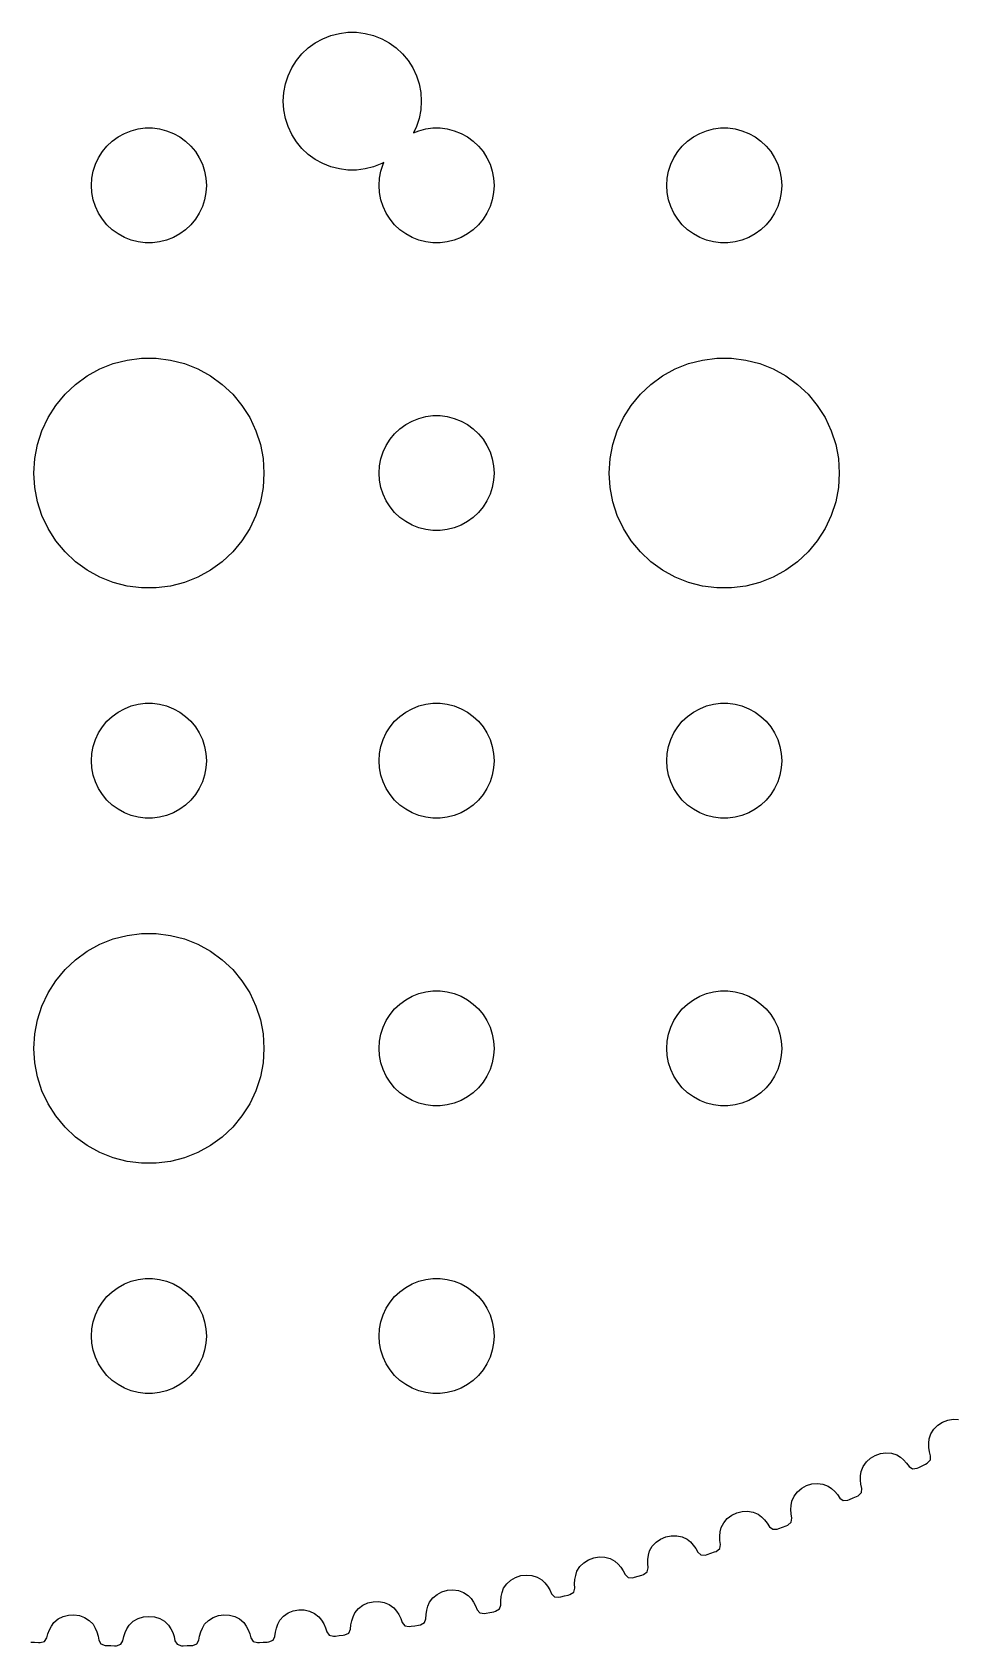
# Model space of a CAD drawing. Header units: metres. Extents: x -47 to 47, y 63 to 266.
# Drawn here: x -3.04 to 20.98, y 174.43 to 216.49 of the extents above; entities that cross this region are included whole.
import ezdxf

# ---------------------------------------------------------------- set-up
doc = ezdxf.new("R2010")
doc.units = ezdxf.units.M

msp = doc.modelspace()

# ---------------------------------------------------------------- linework, layer by layer
for p, q in [((4.3385, 216.217), (4.53659, 216.326)), ((4.53659, 216.326), (4.74677, 216.409)), ((4.74677, 216.409), (4.96571, 216.465)), ((4.96571, 216.465), (5.18997, 216.493)), ((5.18997, 216.493), (5.41602, 216.493)), ((5.41602, 216.493), (5.64027, 216.465)), ((5.64027, 216.465), (5.85922, 216.409)), ((5.85922, 216.409), (6.0694, 216.326)), ((6.0694, 216.326), (6.26749, 216.217)), ((3.84676, 215.755), (3.99084, 215.929)), ((3.99084, 215.929), (4.15562, 216.084)), ((4.15562, 216.084), (4.3385, 216.217)), ((6.26749, 216.217), (6.45035, 216.084)), ((6.45035, 216.084), (6.61514, 215.929)), ((6.61514, 215.929), (6.75922, 215.755)), ((3.62939, 215.36), (3.72565, 215.564)), ((3.72565, 215.564), (3.84676, 215.755)), ((6.75922, 215.755), (6.88034, 215.564)), ((6.88034, 215.564), (6.97659, 215.36)), ((3.51718, 214.923), (3.55954, 215.145)), ((3.55954, 215.145), (3.62939, 215.36)), ((6.97659, 215.36), (7.04645, 215.145)), ((7.04645, 215.145), (7.08879, 214.923)), ((3.50299, 214.697), (3.51718, 214.923)), ((3.51718, 214.471), (3.50299, 214.697)), ((7.08879, 214.923), (7.103, 214.697)), ((7.103, 214.697), (7.08879, 214.471)), ((3.55954, 214.249), (3.51718, 214.471)), ((3.62939, 214.034), (3.55954, 214.249)), ((7.04645, 214.249), (6.97659, 214.034)), ((7.08879, 214.471), (7.04645, 214.249)), ((-0.95613, 213.656), (-0.80373, 213.766)), ((-0.80373, 213.766), (-0.63866, 213.857)), ((-0.63866, 213.857), (-0.46352, 213.927)), ((-0.46352, 213.927), (-0.28107, 213.973)), ((-0.28107, 213.973), (-0.09418, 213.997)), ((-0.09418, 213.997), (0.09418, 213.997)), ((0.09418, 213.997), (0.28107, 213.973)), ((0.28107, 213.973), (0.46352, 213.927)), ((0.46352, 213.927), (0.63866, 213.857)), ((0.63866, 213.857), (0.80373, 213.766)), ((0.80373, 213.766), (0.95613, 213.656)), ((3.72565, 213.83), (3.62939, 214.034)), ((3.84676, 213.639), (3.72565, 213.83)), ((6.97659, 214.034), (6.90054, 213.873)), ((6.90054, 213.873), (7.03647, 213.927)), ((7.03647, 213.927), (7.21892, 213.973)), ((7.21892, 213.973), (7.40581, 213.997)), ((7.40581, 213.997), (7.59418, 213.997)), ((7.59418, 213.997), (7.78107, 213.973)), ((7.78107, 213.973), (7.96352, 213.927)), ((7.96352, 213.927), (8.13866, 213.857)), ((8.13866, 213.857), (8.30373, 213.766)), ((8.30373, 213.766), (8.45613, 213.656)), ((14.0439, 213.656), (14.1963, 213.766)), ((14.1963, 213.766), (14.3613, 213.857)), ((14.3613, 213.857), (14.5365, 213.927)), ((14.5365, 213.927), (14.7189, 213.973)), ((14.7189, 213.973), (14.9058, 213.997)), ((14.9058, 213.997), (15.0942, 213.997)), ((15.0942, 213.997), (15.2811, 213.973)), ((15.2811, 213.973), (15.4635, 213.927)), ((15.4635, 213.927), (15.6387, 213.857)), ((15.6387, 213.857), (15.8037, 213.766)), ((15.8037, 213.766), (15.9561, 213.656)), ((-1.31445, 213.223), (-1.21352, 213.382)), ((-1.21352, 213.382), (-1.09344, 213.527)), ((-1.09344, 213.527), (-0.95613, 213.656)), ((0.95613, 213.656), (1.09344, 213.527)), ((1.09344, 213.527), (1.21352, 213.382)), ((1.21352, 213.382), (1.31445, 213.223)), ((3.99084, 213.465), (3.84676, 213.639)), ((4.15562, 213.31), (3.99084, 213.465)), ((4.3385, 213.177), (4.15562, 213.31)), ((8.45613, 213.656), (8.59344, 213.527)), ((8.59344, 213.527), (8.71352, 213.382)), ((8.71352, 213.382), (8.81445, 213.223)), ((13.6855, 213.223), (13.7865, 213.382)), ((13.7865, 213.382), (13.9065, 213.527)), ((13.9065, 213.527), (14.0439, 213.656)), ((15.9561, 213.656), (16.0934, 213.527)), ((16.0934, 213.527), (16.2135, 213.382)), ((16.2135, 213.382), (16.3145, 213.223)), ((-1.48816, 212.688), (-1.45287, 212.873)), ((-1.45287, 212.873), (-1.39465, 213.052)), ((-1.39465, 213.052), (-1.31445, 213.223)), ((1.31445, 213.223), (1.39465, 213.052)), ((1.39465, 213.052), (1.45287, 212.873)), ((1.45287, 212.873), (1.48816, 212.688)), ((4.53659, 213.068), (4.3385, 213.177)), ((4.74677, 212.985), (4.53659, 213.068)), ((4.96571, 212.929), (4.74677, 212.985)), ((5.18997, 212.901), (4.96571, 212.929)), ((5.41602, 212.901), (5.18997, 212.901)), ((5.64027, 212.929), (5.41602, 212.901)), ((5.85922, 212.985), (5.64027, 212.929)), ((6.0694, 213.068), (5.85922, 212.985)), ((6.01183, 212.688), (6.04712, 212.873)), ((6.04712, 212.873), (6.10533, 213.052)), ((6.1281, 213.101), (6.0694, 213.068)), ((6.10533, 213.052), (6.1281, 213.101)), ((8.81445, 213.223), (8.89465, 213.052)), ((8.89465, 213.052), (8.95287, 212.873)), ((8.95287, 212.873), (8.98816, 212.688)), ((13.5118, 212.688), (13.5471, 212.873)), ((13.5471, 212.873), (13.6053, 213.052)), ((13.6053, 213.052), (13.6855, 213.223)), ((16.3145, 213.223), (16.3947, 213.052)), ((16.3947, 213.052), (16.4529, 212.873)), ((16.4529, 212.873), (16.4882, 212.688)), ((-1.5, 212.5), (-1.48816, 212.688)), ((-1.48816, 212.312), (-1.5, 212.5)), ((1.48816, 212.688), (1.5, 212.5)), ((1.5, 212.5), (1.48816, 212.312)), ((6, 212.5), (6.01183, 212.688)), ((6.01183, 212.312), (6, 212.5)), ((8.98816, 212.688), (9, 212.5)), ((9, 212.5), (8.98816, 212.312)), ((13.5, 212.5), (13.5118, 212.688)), ((13.5118, 212.312), (13.5, 212.5)), ((16.4882, 212.688), (16.5, 212.5)), ((16.5, 212.5), (16.4882, 212.312)), ((-1.45287, 212.127), (-1.48816, 212.312)), ((-1.39465, 211.948), (-1.45287, 212.127)), ((1.45287, 212.127), (1.39465, 211.948)), ((1.48816, 212.312), (1.45287, 212.127)), ((6.04712, 212.127), (6.01183, 212.312)), ((6.10533, 211.948), (6.04712, 212.127)), ((8.95287, 212.127), (8.89465, 211.948)), ((8.98816, 212.312), (8.95287, 212.127)), ((13.5471, 212.127), (13.5118, 212.312)), ((13.6053, 211.948), (13.5471, 212.127)), ((16.4529, 212.127), (16.3947, 211.948)), ((16.4882, 212.312), (16.4529, 212.127)), ((-1.31445, 211.777), (-1.39465, 211.948)), ((-1.21352, 211.618), (-1.31445, 211.777)), ((-1.09344, 211.473), (-1.21352, 211.618)), ((1.21352, 211.618), (1.09344, 211.473)), ((1.31445, 211.777), (1.21352, 211.618)), ((1.39465, 211.948), (1.31445, 211.777)), ((6.18553, 211.777), (6.10533, 211.948)), ((6.28647, 211.618), (6.18553, 211.777)), ((6.40654, 211.473), (6.28647, 211.618)), ((8.71352, 211.618), (8.59344, 211.473)), ((8.81445, 211.777), (8.71352, 211.618)), ((8.89465, 211.948), (8.81445, 211.777)), ((13.6855, 211.777), (13.6053, 211.948)), ((13.7865, 211.618), (13.6855, 211.777)), ((13.9065, 211.473), (13.7865, 211.618)), ((16.2135, 211.618), (16.0934, 211.473)), ((16.3145, 211.777), (16.2135, 211.618)), ((16.3947, 211.948), (16.3145, 211.777)), ((-0.95613, 211.344), (-1.09344, 211.473)), ((-0.80373, 211.234), (-0.95613, 211.344)), ((-0.63866, 211.143), (-0.80373, 211.234)), ((0.80373, 211.234), (0.63866, 211.143)), ((0.95613, 211.344), (0.80373, 211.234)), ((1.09344, 211.473), (0.95613, 211.344)), ((6.54385, 211.344), (6.40654, 211.473)), ((6.69626, 211.234), (6.54385, 211.344)), ((6.86133, 211.143), (6.69626, 211.234)), ((8.30373, 211.234), (8.13866, 211.143)), ((8.45613, 211.344), (8.30373, 211.234)), ((8.59344, 211.473), (8.45613, 211.344)), ((14.0439, 211.344), (13.9065, 211.473)), ((14.1963, 211.234), (14.0439, 211.344)), ((14.3613, 211.143), (14.1963, 211.234)), ((15.8037, 211.234), (15.6387, 211.143)), ((15.9561, 211.344), (15.8037, 211.234)), ((16.0934, 211.473), (15.9561, 211.344)), ((-0.46352, 211.073), (-0.63866, 211.143)), ((-0.28107, 211.027), (-0.46352, 211.073)), ((-0.09418, 211.003), (-0.28107, 211.027)), ((0.09418, 211.003), (-0.09418, 211.003)), ((0.28107, 211.027), (0.09418, 211.003)), ((0.46352, 211.073), (0.28107, 211.027)), ((0.63866, 211.143), (0.46352, 211.073)), ((7.03647, 211.073), (6.86133, 211.143)), ((7.21892, 211.027), (7.03647, 211.073)), ((7.40581, 211.003), (7.21892, 211.027)), ((7.59418, 211.003), (7.40581, 211.003)), ((7.78107, 211.027), (7.59418, 211.003)), ((7.96352, 211.073), (7.78107, 211.027)), ((8.13866, 211.143), (7.96352, 211.073)), ((14.5365, 211.073), (14.3613, 211.143)), ((14.7189, 211.027), (14.5365, 211.073)), ((14.9058, 211.003), (14.7189, 211.027)), ((15.0942, 211.003), (14.9058, 211.003)), ((15.2811, 211.027), (15.0942, 211.003)), ((15.4635, 211.073), (15.2811, 211.027)), ((15.6387, 211.143), (15.4635, 211.073)), ((-1.27733, 207.714), (-0.92705, 207.853)), ((-0.92705, 207.853), (-0.56213, 207.947)), ((-0.56213, 207.947), (-0.18837, 207.994)), ((-0.18837, 207.994), (0.18837, 207.994)), ((0.18837, 207.994), (0.56213, 207.947)), ((0.56213, 207.947), (0.92705, 207.853)), ((0.92705, 207.853), (1.27733, 207.714)), ((13.7227, 207.714), (14.0729, 207.853)), ((14.0729, 207.853), (14.4379, 207.947)), ((14.4379, 207.947), (14.8116, 207.994)), ((14.8116, 207.994), (15.1884, 207.994)), ((15.1884, 207.994), (15.5621, 207.947)), ((15.5621, 207.947), (15.927, 207.853)), ((15.927, 207.853), (16.2773, 207.714)), ((-1.91226, 207.312), (-1.60747, 207.533)), ((-1.60747, 207.533), (-1.27733, 207.714)), ((1.27733, 207.714), (1.60747, 207.533)), ((1.60747, 207.533), (1.91226, 207.312)), ((13.0877, 207.312), (13.3925, 207.533)), ((13.3925, 207.533), (13.7227, 207.714)), ((16.2773, 207.714), (16.6075, 207.533)), ((16.6075, 207.533), (16.9123, 207.312)), ((-2.42705, 206.763), (-2.1869, 207.054)), ((-2.1869, 207.054), (-1.91226, 207.312)), ((1.91226, 207.312), (2.1869, 207.054)), ((2.1869, 207.054), (2.42705, 206.763)), ((12.5729, 206.763), (12.8131, 207.054)), ((12.8131, 207.054), (13.0877, 207.312)), ((16.9123, 207.312), (17.1869, 207.054)), ((17.1869, 207.054), (17.427, 206.763)), ((-2.62891, 206.445), (-2.42705, 206.763)), ((2.42705, 206.763), (2.62891, 206.445)), ((12.3711, 206.445), (12.5729, 206.763)), ((17.427, 206.763), (17.6289, 206.445)), ((-2.78932, 206.104), (-2.62891, 206.445)), ((2.62891, 206.445), (2.78932, 206.104)), ((6.40654, 206.027), (6.54385, 206.156)), ((6.54385, 206.156), (6.69626, 206.266)), ((6.69626, 206.266), (6.86133, 206.357)), ((6.86133, 206.357), (7.03647, 206.427)), ((7.03647, 206.427), (7.21892, 206.473)), ((7.21892, 206.473), (7.40581, 206.497)), ((7.40581, 206.497), (7.59418, 206.497)), ((7.59418, 206.497), (7.78107, 206.473)), ((7.78107, 206.473), (7.96352, 206.427)), ((7.96352, 206.427), (8.13866, 206.357)), ((8.13866, 206.357), (8.30373, 206.266)), ((8.30373, 206.266), (8.45613, 206.156)), ((8.45613, 206.156), (8.59344, 206.027)), ((12.2107, 206.104), (12.3711, 206.445)), ((17.6289, 206.445), (17.7893, 206.104)), ((-2.97633, 205.376), (-2.90575, 205.746)), ((-2.90575, 205.746), (-2.78932, 206.104)), ((2.78932, 206.104), (2.90575, 205.746)), ((2.90575, 205.746), (2.97633, 205.376)), ((6.10533, 205.552), (6.18553, 205.723)), ((6.18553, 205.723), (6.28647, 205.882)), ((6.28647, 205.882), (6.40654, 206.027)), ((8.59344, 206.027), (8.71352, 205.882)), ((8.71352, 205.882), (8.81445, 205.723)), ((8.81445, 205.723), (8.89465, 205.552)), ((12.0237, 205.376), (12.0942, 205.746)), ((12.0942, 205.746), (12.2107, 206.104)), ((17.7893, 206.104), (17.9057, 205.746)), ((17.9057, 205.746), (17.9763, 205.376)), ((-3, 205), (-2.97633, 205.376)), ((2.97633, 205.376), (3, 205)), ((6.01183, 205.188), (6.04712, 205.373)), ((6.04712, 205.373), (6.10533, 205.552)), ((8.89465, 205.552), (8.95287, 205.373)), ((8.95287, 205.373), (8.98816, 205.188)), ((12, 205), (12.0237, 205.376)), ((17.9763, 205.376), (18, 205)), ((-2.97633, 204.624), (-3, 205)), ((3, 205), (2.97633, 204.624)), ((6, 205), (6.01183, 205.188)), ((6.01183, 204.812), (6, 205)), ((8.98816, 205.188), (9, 205)), ((9, 205), (8.98816, 204.812)), ((12.0237, 204.624), (12, 205)), ((18, 205), (17.9763, 204.624)), ((-2.90575, 204.254), (-2.97633, 204.624)), ((2.97633, 204.624), (2.90575, 204.254)), ((6.04712, 204.627), (6.01183, 204.812)), ((6.10533, 204.448), (6.04712, 204.627)), ((8.95287, 204.627), (8.89465, 204.448)), ((8.98816, 204.812), (8.95287, 204.627)), ((12.0942, 204.254), (12.0237, 204.624)), ((17.9763, 204.624), (17.9057, 204.254)), ((-2.78932, 203.896), (-2.90575, 204.254)), ((2.90575, 204.254), (2.78932, 203.896)), ((6.18553, 204.277), (6.10533, 204.448)), ((6.28647, 204.118), (6.18553, 204.277)), ((6.40654, 203.973), (6.28647, 204.118)), ((8.71352, 204.118), (8.59344, 203.973)), ((8.81445, 204.277), (8.71352, 204.118)), ((8.89465, 204.448), (8.81445, 204.277)), ((12.2107, 203.896), (12.0942, 204.254)), ((17.9057, 204.254), (17.7893, 203.896)), ((-2.62891, 203.555), (-2.78932, 203.896)), ((2.78932, 203.896), (2.62891, 203.555)), ((6.54385, 203.844), (6.40654, 203.973)), ((6.69626, 203.734), (6.54385, 203.844)), ((6.86133, 203.643), (6.69626, 203.734)), ((7.03647, 203.573), (6.86133, 203.643)), ((8.13866, 203.643), (7.96352, 203.573)), ((8.30373, 203.734), (8.13866, 203.643)), ((8.45613, 203.844), (8.30373, 203.734)), ((8.59344, 203.973), (8.45613, 203.844)), ((12.3711, 203.555), (12.2107, 203.896)), ((17.7893, 203.896), (17.6289, 203.555)), ((-2.42705, 203.237), (-2.62891, 203.555)), ((-2.1869, 202.946), (-2.42705, 203.237)), ((2.42705, 203.237), (2.1869, 202.946)), ((2.62891, 203.555), (2.42705, 203.237)), ((7.21892, 203.527), (7.03647, 203.573)), ((7.40581, 203.503), (7.21892, 203.527)), ((7.59418, 203.503), (7.40581, 203.503)), ((7.78107, 203.527), (7.59418, 203.503)), ((7.96352, 203.573), (7.78107, 203.527)), ((12.5729, 203.237), (12.3711, 203.555)), ((12.8131, 202.946), (12.5729, 203.237)), ((17.427, 203.237), (17.1869, 202.946)), ((17.6289, 203.555), (17.427, 203.237)), ((-1.91226, 202.688), (-2.1869, 202.946)), ((2.1869, 202.946), (1.91226, 202.688)), ((13.0877, 202.688), (12.8131, 202.946)), ((17.1869, 202.946), (16.9123, 202.688)), ((-1.60747, 202.467), (-1.91226, 202.688)), ((-1.27733, 202.286), (-1.60747, 202.467)), ((1.60747, 202.467), (1.27733, 202.286)), ((1.91226, 202.688), (1.60747, 202.467)), ((13.3925, 202.467), (13.0877, 202.688)), ((13.7227, 202.286), (13.3925, 202.467)), ((16.6075, 202.467), (16.2773, 202.286)), ((16.9123, 202.688), (16.6075, 202.467)), ((-0.92705, 202.147), (-1.27733, 202.286)), ((-0.56213, 202.053), (-0.92705, 202.147)), ((-0.18837, 202.006), (-0.56213, 202.053)), ((0.18837, 202.006), (-0.18837, 202.006)), ((0.56213, 202.053), (0.18837, 202.006)), ((0.92705, 202.147), (0.56213, 202.053)), ((1.27733, 202.286), (0.92705, 202.147)), ((14.0729, 202.147), (13.7227, 202.286)), ((14.4379, 202.053), (14.0729, 202.147)), ((14.8116, 202.006), (14.4379, 202.053)), ((15.1884, 202.006), (14.8116, 202.006)), ((15.5621, 202.053), (15.1884, 202.006)), ((15.927, 202.147), (15.5621, 202.053)), ((16.2773, 202.286), (15.927, 202.147)), ((-0.28107, 198.973), (-0.09418, 198.997)), ((-0.09418, 198.997), (0.09418, 198.997)), ((0.09418, 198.997), (0.28107, 198.973)), ((7.21892, 198.973), (7.40581, 198.997)), ((7.40581, 198.997), (7.59418, 198.997)), ((7.59418, 198.997), (7.78107, 198.973)), ((14.7189, 198.973), (14.9058, 198.997)), ((14.9058, 198.997), (15.0942, 198.997)), ((15.0942, 198.997), (15.2811, 198.973)), ((-1.09344, 198.527), (-0.95613, 198.656)), ((-0.95613, 198.656), (-0.80373, 198.766)), ((-0.80373, 198.766), (-0.63866, 198.857)), ((-0.63866, 198.857), (-0.46352, 198.927)), ((-0.46352, 198.927), (-0.28107, 198.973)), ((0.28107, 198.973), (0.46352, 198.927)), ((0.46352, 198.927), (0.63866, 198.857)), ((0.63866, 198.857), (0.80373, 198.766)), ((0.80373, 198.766), (0.95613, 198.656)), ((0.95613, 198.656), (1.09344, 198.527)), ((6.40654, 198.527), (6.54385, 198.656)), ((6.54385, 198.656), (6.69626, 198.766)), ((6.69626, 198.766), (6.86133, 198.857)), ((6.86133, 198.857), (7.03647, 198.927)), ((7.03647, 198.927), (7.21892, 198.973)), ((7.78107, 198.973), (7.96352, 198.927)), ((7.96352, 198.927), (8.13866, 198.857)), ((8.13866, 198.857), (8.30373, 198.766)), ((8.30373, 198.766), (8.45613, 198.656)), ((8.45613, 198.656), (8.59344, 198.527)), ((13.9065, 198.527), (14.0439, 198.656)), ((14.0439, 198.656), (14.1963, 198.766)), ((14.1963, 198.766), (14.3613, 198.857)), ((14.3613, 198.857), (14.5365, 198.927)), ((14.5365, 198.927), (14.7189, 198.973)), ((15.2811, 198.973), (15.4635, 198.927)), ((15.4635, 198.927), (15.6387, 198.857)), ((15.6387, 198.857), (15.8037, 198.766)), ((15.8037, 198.766), (15.9561, 198.656)), ((15.9561, 198.656), (16.0934, 198.527)), ((-1.39465, 198.052), (-1.31445, 198.223)), ((-1.31445, 198.223), (-1.21352, 198.382)), ((-1.21352, 198.382), (-1.09344, 198.527)), ((1.09344, 198.527), (1.21352, 198.382)), ((1.21352, 198.382), (1.31445, 198.223)), ((1.31445, 198.223), (1.39465, 198.052)), ((6.10533, 198.052), (6.18553, 198.223)), ((6.18553, 198.223), (6.28647, 198.382)), ((6.28647, 198.382), (6.40654, 198.527)), ((8.59344, 198.527), (8.71352, 198.382)), ((8.71352, 198.382), (8.81445, 198.223)), ((8.81445, 198.223), (8.89465, 198.052)), ((13.6053, 198.052), (13.6855, 198.223)), ((13.6855, 198.223), (13.7865, 198.382)), ((13.7865, 198.382), (13.9065, 198.527)), ((16.0934, 198.527), (16.2135, 198.382)), ((16.2135, 198.382), (16.3145, 198.223)), ((16.3145, 198.223), (16.3947, 198.052)), ((-1.48816, 197.688), (-1.45287, 197.873)), ((-1.45287, 197.873), (-1.39465, 198.052)), ((1.39465, 198.052), (1.45287, 197.873)), ((1.45287, 197.873), (1.48816, 197.688)), ((6.01183, 197.688), (6.04712, 197.873)), ((6.04712, 197.873), (6.10533, 198.052)), ((8.89465, 198.052), (8.95287, 197.873)), ((8.95287, 197.873), (8.98816, 197.688)), ((13.5118, 197.688), (13.5471, 197.873)), ((13.5471, 197.873), (13.6053, 198.052)), ((16.3947, 198.052), (16.4529, 197.873)), ((16.4529, 197.873), (16.4882, 197.688)), ((-1.5, 197.5), (-1.48816, 197.688)), ((-1.48816, 197.312), (-1.5, 197.5)), ((-1.45287, 197.127), (-1.48816, 197.312)), ((1.48816, 197.312), (1.45287, 197.127)), ((1.48816, 197.688), (1.5, 197.5)), ((1.5, 197.5), (1.48816, 197.312)), ((6, 197.5), (6.01183, 197.688)), ((6.01183, 197.312), (6, 197.5)), ((6.04712, 197.127), (6.01183, 197.312)), ((8.98816, 197.312), (8.95287, 197.127)), ((8.98816, 197.688), (9, 197.5)), ((9, 197.5), (8.98816, 197.312)), ((13.5, 197.5), (13.5118, 197.688)), ((13.5118, 197.312), (13.5, 197.5)), ((13.5471, 197.127), (13.5118, 197.312)), ((16.4882, 197.312), (16.4529, 197.127)), ((16.4882, 197.688), (16.5, 197.5)), ((16.5, 197.5), (16.4882, 197.312)), ((-1.39465, 196.948), (-1.45287, 197.127)), ((-1.31445, 196.777), (-1.39465, 196.948)), ((1.39465, 196.948), (1.31445, 196.777)), ((1.45287, 197.127), (1.39465, 196.948)), ((6.10533, 196.948), (6.04712, 197.127)), ((6.18553, 196.777), (6.10533, 196.948)), ((8.89465, 196.948), (8.81445, 196.777)), ((8.95287, 197.127), (8.89465, 196.948)), ((13.6053, 196.948), (13.5471, 197.127)), ((13.6855, 196.777), (13.6053, 196.948)), ((16.3947, 196.948), (16.3145, 196.777)), ((16.4529, 197.127), (16.3947, 196.948)), ((-1.21352, 196.618), (-1.31445, 196.777)), ((-1.09344, 196.473), (-1.21352, 196.618)), ((-0.95613, 196.344), (-1.09344, 196.473)), ((1.09344, 196.473), (0.95613, 196.344)), ((1.21352, 196.618), (1.09344, 196.473)), ((1.31445, 196.777), (1.21352, 196.618)), ((6.28647, 196.618), (6.18553, 196.777)), ((6.40654, 196.473), (6.28647, 196.618)), ((6.54385, 196.344), (6.40654, 196.473)), ((8.59344, 196.473), (8.45613, 196.344)), ((8.71352, 196.618), (8.59344, 196.473)), ((8.81445, 196.777), (8.71352, 196.618)), ((13.7865, 196.618), (13.6855, 196.777)), ((13.9065, 196.473), (13.7865, 196.618)), ((14.0439, 196.344), (13.9065, 196.473)), ((16.0934, 196.473), (15.9561, 196.344)), ((16.2135, 196.618), (16.0934, 196.473)), ((16.3145, 196.777), (16.2135, 196.618)), ((-0.80373, 196.234), (-0.95613, 196.344)), ((-0.63866, 196.143), (-0.80373, 196.234)), ((-0.46352, 196.073), (-0.63866, 196.143)), ((-0.28107, 196.027), (-0.46352, 196.073)), ((0.46352, 196.073), (0.28107, 196.027)), ((0.63866, 196.143), (0.46352, 196.073)), ((0.80373, 196.234), (0.63866, 196.143)), ((0.95613, 196.344), (0.80373, 196.234)), ((6.69626, 196.234), (6.54385, 196.344)), ((6.86133, 196.143), (6.69626, 196.234)), ((7.03647, 196.073), (6.86133, 196.143)), ((7.21892, 196.027), (7.03647, 196.073)), ((7.96352, 196.073), (7.78107, 196.027)), ((8.13866, 196.143), (7.96352, 196.073)), ((8.30373, 196.234), (8.13866, 196.143)), ((8.45613, 196.344), (8.30373, 196.234)), ((14.1963, 196.234), (14.0439, 196.344)), ((14.3613, 196.143), (14.1963, 196.234)), ((14.5365, 196.073), (14.3613, 196.143)), ((14.7189, 196.027), (14.5365, 196.073)), ((15.4635, 196.073), (15.2811, 196.027)), ((15.6387, 196.143), (15.4635, 196.073)), ((15.8037, 196.234), (15.6387, 196.143)), ((15.9561, 196.344), (15.8037, 196.234)), ((-0.09418, 196.003), (-0.28107, 196.027)), ((0.09418, 196.003), (-0.09418, 196.003)), ((0.28107, 196.027), (0.09418, 196.003)), ((7.40581, 196.003), (7.21892, 196.027)), ((7.59418, 196.003), (7.40581, 196.003)), ((7.78107, 196.027), (7.59418, 196.003)), ((14.9058, 196.003), (14.7189, 196.027)), ((15.0942, 196.003), (14.9058, 196.003)), ((15.2811, 196.027), (15.0942, 196.003)), ((-1.60747, 192.533), (-1.27733, 192.714)), ((-1.27733, 192.714), (-0.92705, 192.853)), ((-0.92705, 192.853), (-0.56213, 192.947)), ((-0.56213, 192.947), (-0.18837, 192.994)), ((-0.18837, 192.994), (0.18837, 192.994)), ((0.18837, 192.994), (0.56213, 192.947)), ((0.56213, 192.947), (0.92705, 192.853)), ((0.92705, 192.853), (1.27733, 192.714)), ((1.27733, 192.714), (1.60747, 192.533)), ((-2.1869, 192.054), (-1.91226, 192.312)), ((-1.91226, 192.312), (-1.60747, 192.533)), ((1.60747, 192.533), (1.91226, 192.312)), ((1.91226, 192.312), (2.1869, 192.054)), ((-2.42705, 191.763), (-2.1869, 192.054)), ((2.1869, 192.054), (2.42705, 191.763)), ((-2.78932, 191.104), (-2.62891, 191.445)), ((-2.62891, 191.445), (-2.42705, 191.763)), ((2.42705, 191.763), (2.62891, 191.445)), ((2.62891, 191.445), (2.78932, 191.104)), ((6.86133, 191.357), (7.03647, 191.427)), ((7.03647, 191.427), (7.21892, 191.473)), ((7.21892, 191.473), (7.40581, 191.497)), ((7.40581, 191.497), (7.59418, 191.497)), ((7.59418, 191.497), (7.78107, 191.473)), ((7.78107, 191.473), (7.96352, 191.427)), ((7.96352, 191.427), (8.13866, 191.357)), ((14.3613, 191.357), (14.5365, 191.427)), ((14.5365, 191.427), (14.7189, 191.473)), ((14.7189, 191.473), (14.9058, 191.497)), ((14.9058, 191.497), (15.0942, 191.497)), ((15.0942, 191.497), (15.2811, 191.473)), ((15.2811, 191.473), (15.4635, 191.427)), ((15.4635, 191.427), (15.6387, 191.357)), ((-2.90575, 190.746), (-2.78932, 191.104)), ((2.78932, 191.104), (2.90575, 190.746)), ((6.28647, 190.882), (6.40654, 191.027)), ((6.40654, 191.027), (6.54385, 191.156)), ((6.54385, 191.156), (6.69626, 191.266)), ((6.69626, 191.266), (6.86133, 191.357)), ((8.13866, 191.357), (8.30373, 191.266)), ((8.30373, 191.266), (8.45613, 191.156)), ((8.45613, 191.156), (8.59344, 191.027)), ((8.59344, 191.027), (8.71352, 190.882)), ((13.7865, 190.882), (13.9065, 191.027)), ((13.9065, 191.027), (14.0439, 191.156)), ((14.0439, 191.156), (14.1963, 191.266)), ((14.1963, 191.266), (14.3613, 191.357)), ((15.6387, 191.357), (15.8037, 191.266)), ((15.8037, 191.266), (15.9561, 191.156)), ((15.9561, 191.156), (16.0934, 191.027)), ((16.0934, 191.027), (16.2135, 190.882)), ((-2.97633, 190.376), (-2.90575, 190.746)), ((2.90575, 190.746), (2.97633, 190.376)), ((6.10533, 190.552), (6.18553, 190.723)), ((6.18553, 190.723), (6.28647, 190.882)), ((8.71352, 190.882), (8.81445, 190.723)), ((8.81445, 190.723), (8.89465, 190.552)), ((13.6053, 190.552), (13.6855, 190.723)), ((13.6855, 190.723), (13.7865, 190.882)), ((16.2135, 190.882), (16.3145, 190.723)), ((16.3145, 190.723), (16.3947, 190.552)), ((-3, 190), (-2.97633, 190.376)), ((2.97633, 190.376), (3, 190)), ((6, 190), (6.01183, 190.188)), ((6.01183, 190.188), (6.04712, 190.373)), ((6.04712, 190.373), (6.10533, 190.552)), ((8.89465, 190.552), (8.95287, 190.373)), ((8.95287, 190.373), (8.98816, 190.188)), ((8.98816, 190.188), (9, 190)), ((13.5, 190), (13.5118, 190.188)), ((13.5118, 190.188), (13.5471, 190.373)), ((13.5471, 190.373), (13.6053, 190.552)), ((16.3947, 190.552), (16.4529, 190.373)), ((16.4529, 190.373), (16.4882, 190.188)), ((16.4882, 190.188), (16.5, 190)), ((-2.97633, 189.624), (-3, 190)), ((3, 190), (2.97633, 189.624)), ((6.01183, 189.812), (6, 190)), ((6.04712, 189.627), (6.01183, 189.812)), ((8.98816, 189.812), (8.95287, 189.627)), ((9, 190), (8.98816, 189.812)), ((13.5118, 189.812), (13.5, 190)), ((13.5471, 189.627), (13.5118, 189.812)), ((16.4882, 189.812), (16.4529, 189.627)), ((16.5, 190), (16.4882, 189.812)), ((-2.90575, 189.254), (-2.97633, 189.624)), ((2.97633, 189.624), (2.90575, 189.254)), ((6.10533, 189.448), (6.04712, 189.627)), ((6.18553, 189.277), (6.10533, 189.448)), ((8.89465, 189.448), (8.81445, 189.277)), ((8.95287, 189.627), (8.89465, 189.448)), ((13.6053, 189.448), (13.5471, 189.627)), ((13.6855, 189.277), (13.6053, 189.448)), ((16.3947, 189.448), (16.3145, 189.277)), ((16.4529, 189.627), (16.3947, 189.448)), ((-2.78932, 188.896), (-2.90575, 189.254)), ((-2.62891, 188.555), (-2.78932, 188.896)), ((2.78932, 188.896), (2.62891, 188.555)), ((2.90575, 189.254), (2.78932, 188.896)), ((6.28647, 189.118), (6.18553, 189.277)), ((6.40654, 188.973), (6.28647, 189.118)), ((6.54385, 188.844), (6.40654, 188.973)), ((8.59344, 188.973), (8.45613, 188.844)), ((8.71352, 189.118), (8.59344, 188.973)), ((8.81445, 189.277), (8.71352, 189.118)), ((13.7865, 189.118), (13.6855, 189.277)), ((13.9065, 188.973), (13.7865, 189.118)), ((14.0439, 188.844), (13.9065, 188.973)), ((16.0934, 188.973), (15.9561, 188.844)), ((16.2135, 189.118), (16.0934, 188.973)), ((16.3145, 189.277), (16.2135, 189.118)), ((-2.42705, 188.237), (-2.62891, 188.555)), ((2.62891, 188.555), (2.42705, 188.237)), ((6.69626, 188.734), (6.54385, 188.844)), ((6.86133, 188.643), (6.69626, 188.734)), ((7.03647, 188.573), (6.86133, 188.643)), ((7.21892, 188.527), (7.03647, 188.573)), ((7.40581, 188.503), (7.21892, 188.527)), ((7.59418, 188.503), (7.40581, 188.503)), ((7.78107, 188.527), (7.59418, 188.503)), ((7.96352, 188.573), (7.78107, 188.527)), ((8.13866, 188.643), (7.96352, 188.573)), ((8.30373, 188.734), (8.13866, 188.643)), ((8.45613, 188.844), (8.30373, 188.734)), ((14.1963, 188.734), (14.0439, 188.844)), ((14.3613, 188.643), (14.1963, 188.734)), ((14.5365, 188.573), (14.3613, 188.643)), ((14.7189, 188.527), (14.5365, 188.573)), ((14.9058, 188.503), (14.7189, 188.527)), ((15.0942, 188.503), (14.9058, 188.503)), ((15.2811, 188.527), (15.0942, 188.503)), ((15.4635, 188.573), (15.2811, 188.527)), ((15.6387, 188.643), (15.4635, 188.573)), ((15.8037, 188.734), (15.6387, 188.643)), ((15.9561, 188.844), (15.8037, 188.734)), ((-2.1869, 187.946), (-2.42705, 188.237)), ((2.42705, 188.237), (2.1869, 187.946)), ((-1.91226, 187.688), (-2.1869, 187.946)), ((-1.60747, 187.467), (-1.91226, 187.688)), ((1.91226, 187.688), (1.60747, 187.467)), ((2.1869, 187.946), (1.91226, 187.688)), ((-1.27733, 187.286), (-1.60747, 187.467)), ((-0.92705, 187.147), (-1.27733, 187.286)), ((1.27733, 187.286), (0.92705, 187.147)), ((1.60747, 187.467), (1.27733, 187.286)), ((-0.56213, 187.053), (-0.92705, 187.147)), ((-0.18837, 187.006), (-0.56213, 187.053)), ((0.18837, 187.006), (-0.18837, 187.006)), ((0.56213, 187.053), (0.18837, 187.006)), ((0.92705, 187.147), (0.56213, 187.053)), ((-0.80373, 183.766), (-0.63866, 183.857)), ((-0.63866, 183.857), (-0.46352, 183.927)), ((-0.46352, 183.927), (-0.28107, 183.973)), ((-0.28107, 183.973), (-0.09418, 183.997)), ((-0.09418, 183.997), (0.09418, 183.997)), ((0.09418, 183.997), (0.28107, 183.973)), ((0.28107, 183.973), (0.46352, 183.927)), ((0.46352, 183.927), (0.63866, 183.857)), ((0.63866, 183.857), (0.80373, 183.766)), ((6.69626, 183.766), (6.86133, 183.857)), ((6.86133, 183.857), (7.03647, 183.927)), ((7.03647, 183.927), (7.21892, 183.973)), ((7.21892, 183.973), (7.40581, 183.997)), ((7.40581, 183.997), (7.59418, 183.997)), ((7.59418, 183.997), (7.78107, 183.973)), ((7.78107, 183.973), (7.96352, 183.927)), ((7.96352, 183.927), (8.13866, 183.857)), ((8.13866, 183.857), (8.30373, 183.766)), ((-1.21352, 183.382), (-1.09344, 183.527)), ((-1.09344, 183.527), (-0.95613, 183.656)), ((-0.95613, 183.656), (-0.80373, 183.766)), ((0.80373, 183.766), (0.95613, 183.656)), ((0.95613, 183.656), (1.09344, 183.527)), ((1.09344, 183.527), (1.21352, 183.382)), ((6.28647, 183.382), (6.40654, 183.527)), ((6.40654, 183.527), (6.54385, 183.656)), ((6.54385, 183.656), (6.69626, 183.766)), ((8.30373, 183.766), (8.45613, 183.656)), ((8.45613, 183.656), (8.59344, 183.527)), ((8.59344, 183.527), (8.71352, 183.382)), ((-1.45287, 182.873), (-1.39465, 183.052)), ((-1.39465, 183.052), (-1.31445, 183.223)), ((-1.31445, 183.223), (-1.21352, 183.382)), ((1.21352, 183.382), (1.31445, 183.223)), ((1.31445, 183.223), (1.39465, 183.052)), ((1.39465, 183.052), (1.45287, 182.873)), ((6.04712, 182.873), (6.10533, 183.052)), ((6.10533, 183.052), (6.18553, 183.223)), ((6.18553, 183.223), (6.28647, 183.382)), ((8.71352, 183.382), (8.81445, 183.223)), ((8.81445, 183.223), (8.89465, 183.052)), ((8.89465, 183.052), (8.95287, 182.873)), ((-1.5, 182.5), (-1.48816, 182.688)), ((-1.48816, 182.688), (-1.45287, 182.873)), ((1.45287, 182.873), (1.48816, 182.688)), ((1.48816, 182.688), (1.5, 182.5)), ((6, 182.5), (6.01183, 182.688)), ((6.01183, 182.688), (6.04712, 182.873)), ((8.95287, 182.873), (8.98816, 182.688)), ((8.98816, 182.688), (9, 182.5)), ((-1.48816, 182.312), (-1.5, 182.5)), ((-1.45287, 182.127), (-1.48816, 182.312)), ((1.48816, 182.312), (1.45287, 182.127)), ((1.5, 182.5), (1.48816, 182.312)), ((6.01183, 182.312), (6, 182.5)), ((6.04712, 182.127), (6.01183, 182.312)), ((8.98816, 182.312), (8.95287, 182.127)), ((9, 182.5), (8.98816, 182.312)), ((-1.39465, 181.948), (-1.45287, 182.127)), ((-1.31445, 181.777), (-1.39465, 181.948)), ((-1.21352, 181.618), (-1.31445, 181.777)), ((1.31445, 181.777), (1.21352, 181.618)), ((1.39465, 181.948), (1.31445, 181.777)), ((1.45287, 182.127), (1.39465, 181.948)), ((6.10533, 181.948), (6.04712, 182.127)), ((6.18553, 181.777), (6.10533, 181.948)), ((6.28647, 181.618), (6.18553, 181.777)), ((8.81445, 181.777), (8.71352, 181.618)), ((8.89465, 181.948), (8.81445, 181.777)), ((8.95287, 182.127), (8.89465, 181.948)), ((-1.09344, 181.473), (-1.21352, 181.618)), ((-0.95613, 181.344), (-1.09344, 181.473)), ((-0.80373, 181.234), (-0.95613, 181.344)), ((0.95613, 181.344), (0.80373, 181.234)), ((1.09344, 181.473), (0.95613, 181.344)), ((1.21352, 181.618), (1.09344, 181.473)), ((6.40654, 181.473), (6.28647, 181.618)), ((6.54385, 181.344), (6.40654, 181.473)), ((6.69626, 181.234), (6.54385, 181.344)), ((8.45613, 181.344), (8.30373, 181.234)), ((8.59344, 181.473), (8.45613, 181.344)), ((8.71352, 181.618), (8.59344, 181.473)), ((-0.63866, 181.143), (-0.80373, 181.234)), ((-0.46352, 181.073), (-0.63866, 181.143)), ((-0.28107, 181.027), (-0.46352, 181.073)), ((-0.09418, 181.003), (-0.28107, 181.027)), ((0.09418, 181.003), (-0.09418, 181.003)), ((0.28107, 181.027), (0.09418, 181.003)), ((0.46352, 181.073), (0.28107, 181.027)), ((0.63866, 181.143), (0.46352, 181.073)), ((0.80373, 181.234), (0.63866, 181.143)), ((6.86133, 181.143), (6.69626, 181.234)), ((7.03647, 181.073), (6.86133, 181.143)), ((7.21892, 181.027), (7.03647, 181.073)), ((7.40581, 181.003), (7.21892, 181.027)), ((7.59418, 181.003), (7.40581, 181.003)), ((7.78107, 181.027), (7.59418, 181.003)), ((7.96352, 181.073), (7.78107, 181.027)), ((8.13866, 181.143), (7.96352, 181.073)), ((8.30373, 181.234), (8.13866, 181.143)), ((20.3897, 179.952), (20.4677, 180.072)), ((20.4677, 180.072), (20.5698, 180.173)), ((20.5698, 180.173), (20.6911, 180.253)), ((20.6911, 180.253), (20.8257, 180.307)), ((20.8257, 180.307), (20.9673, 180.332)), ((20.9673, 180.332), (21.1103, 180.327)), ((20.3315, 179.704), (20.3407, 179.817)), ((20.3352, 179.592), (20.3315, 179.704)), ((20.3407, 179.817), (20.3897, 179.952)), ((18.6234, 179.101), (18.7065, 179.217)), ((18.7065, 179.217), (18.813, 179.314)), ((18.813, 179.314), (18.9376, 179.388)), ((18.9376, 179.388), (19.0745, 179.436)), ((19.0745, 179.436), (19.2171, 179.455)), ((19.2171, 179.455), (19.3597, 179.444)), ((19.3597, 179.444), (19.4966, 179.401)), ((19.4966, 179.401), (19.5918, 179.339)), ((19.5918, 179.339), (19.678, 179.268)), ((19.678, 179.268), (19.7545, 179.189)), ((20.2927, 179.184), (20.3752, 179.268)), ((20.3521, 179.483), (20.3352, 179.592)), ((20.3821, 179.377), (20.3521, 179.483)), ((20.3752, 179.268), (20.3821, 179.377)), ((18.5533, 178.744), (18.5544, 178.856)), ((18.5544, 178.856), (18.5686, 178.968)), ((18.5686, 178.968), (18.6234, 179.101)), ((19.7545, 179.189), (19.8204, 179.1)), ((19.8204, 179.1), (19.9108, 179.039)), ((19.9108, 179.039), (20.0284, 179.053)), ((20.0284, 179.053), (20.0714, 179.074)), ((20.0714, 179.074), (20.1607, 179.118)), ((20.1607, 179.118), (20.2498, 179.162)), ((20.2498, 179.162), (20.2927, 179.184)), ((16.8217, 178.327), (16.9098, 178.44)), ((16.9098, 178.44), (17.0204, 178.532)), ((17.0204, 178.532), (17.1481, 178.601)), ((17.1481, 178.601), (17.287, 178.643)), ((17.287, 178.643), (17.4303, 178.656)), ((17.4303, 178.656), (17.5722, 178.638)), ((17.5722, 178.638), (17.7072, 178.589)), ((17.7072, 178.589), (17.7995, 178.523)), ((17.7995, 178.523), (17.8826, 178.449)), ((17.8826, 178.449), (17.9555, 178.366)), ((18.493, 178.337), (18.5791, 178.418)), ((18.5654, 178.634), (18.5533, 178.744)), ((18.5907, 178.527), (18.5654, 178.634)), ((18.5791, 178.418), (18.5907, 178.527)), ((16.7361, 177.974), (16.7421, 178.085)), ((16.7433, 177.864), (16.7361, 177.974)), ((16.7421, 178.085), (16.7611, 178.197)), ((16.7611, 178.197), (16.8217, 178.327)), ((17.9555, 178.366), (18.0175, 178.275)), ((18.0175, 178.275), (18.1051, 178.21)), ((18.1051, 178.21), (18.2233, 178.219)), ((18.2233, 178.219), (18.2672, 178.238)), ((18.2672, 178.238), (18.3582, 178.278)), ((18.3582, 178.278), (18.4492, 178.318)), ((18.4492, 178.318), (18.493, 178.337)), ((14.9218, 177.506), (14.988, 177.633)), ((14.988, 177.633), (15.0809, 177.742)), ((15.0809, 177.742), (15.1954, 177.829)), ((15.1954, 177.829), (15.326, 177.892)), ((15.326, 177.892), (15.4665, 177.928)), ((15.4665, 177.928), (15.6102, 177.935)), ((15.6102, 177.935), (15.7513, 177.911)), ((15.7513, 177.911), (15.884, 177.856)), ((15.884, 177.856), (15.9734, 177.786)), ((15.9734, 177.786), (16.0531, 177.708)), ((16.0531, 177.708), (16.1224, 177.622)), ((16.1224, 177.622), (16.1803, 177.528)), ((16.1803, 177.528), (16.265, 177.46)), ((16.5209, 177.517), (16.6135, 177.553)), ((16.6135, 177.553), (16.6581, 177.57)), ((16.6581, 177.57), (16.7476, 177.648)), ((16.764, 177.755), (16.7433, 177.864)), ((16.7476, 177.648), (16.764, 177.755)), ((13.1257, 177.02), (13.2233, 177.124)), ((13.2233, 177.124), (13.3414, 177.207)), ((13.3414, 177.207), (13.4747, 177.264)), ((13.4747, 177.264), (13.6167, 177.293)), ((13.6167, 177.293), (13.7605, 177.294)), ((13.7605, 177.294), (13.9004, 177.264)), ((13.9004, 177.264), (14.0306, 177.203)), ((14.0306, 177.203), (14.1169, 177.13)), ((14.1169, 177.13), (14.1931, 177.048)), ((14.887, 177.284), (14.8979, 177.395)), ((14.8895, 177.173), (14.887, 177.284)), ((14.9053, 177.064), (14.8895, 177.173)), ((14.8979, 177.395), (14.9218, 177.506)), ((16.265, 177.46), (16.3835, 177.464)), ((16.3835, 177.464), (16.4281, 177.481)), ((16.4281, 177.481), (16.5209, 177.517)), ((11.4621, 176.665), (11.5977, 176.717)), ((11.5977, 176.717), (11.7409, 176.74)), ((11.7409, 176.74), (11.8846, 176.734)), ((11.8846, 176.734), (12.0231, 176.699)), ((12.0231, 176.699), (12.1505, 176.632)), ((13.0096, 176.675), (13.0253, 176.786)), ((13.0253, 176.786), (13.054, 176.895)), ((13.054, 176.895), (13.1257, 177.02)), ((14.1931, 177.048), (14.2585, 176.959)), ((14.2585, 176.959), (14.3123, 176.863)), ((14.3123, 176.863), (14.394, 176.791)), ((14.394, 176.791), (14.5125, 176.789)), ((14.5125, 176.789), (14.5578, 176.805)), ((14.5578, 176.805), (14.6521, 176.836)), ((14.6521, 176.836), (14.7462, 176.869)), ((14.7462, 176.869), (14.7914, 176.884)), ((14.7914, 176.884), (14.8843, 176.957)), ((14.8843, 176.957), (14.9053, 177.064)), ((9.69872, 176.252), (9.84271, 176.269)), ((9.84271, 176.269), (9.98607, 176.257)), ((11.1279, 176.259), (11.1613, 176.367)), ((11.1613, 176.367), (11.2384, 176.488)), ((11.2384, 176.488), (11.3405, 176.588)), ((11.3405, 176.588), (11.4621, 176.665)), ((12.1505, 176.632), (12.2334, 176.555)), ((12.2334, 176.555), (12.3061, 176.47)), ((12.3061, 176.47), (12.3676, 176.378)), ((12.3676, 176.378), (12.4171, 176.28)), ((12.4171, 176.28), (12.4955, 176.204)), ((12.7553, 176.238), (12.8508, 176.266)), ((12.8508, 176.266), (12.8967, 176.28)), ((12.8967, 176.28), (12.9927, 176.349)), ((12.9927, 176.349), (13.0183, 176.455)), ((13.0072, 176.565), (13.0096, 176.675)), ((13.0183, 176.455), (13.0072, 176.565)), ((7.64162, 175.831), (7.78122, 175.87)), ((7.78122, 175.87), (7.92583, 175.881)), ((7.92583, 175.881), (8.06853, 175.863)), ((8.06853, 175.863), (8.20337, 175.815)), ((9.20934, 175.815), (9.24748, 175.922)), ((9.24748, 175.922), (9.32977, 176.039)), ((9.32977, 176.039), (9.43611, 176.135)), ((9.43611, 176.135), (9.56096, 176.207)), ((9.56096, 176.207), (9.69872, 176.252)), ((9.98607, 176.257), (10.1229, 176.215)), ((10.1229, 176.215), (10.2472, 176.143)), ((10.2472, 176.143), (10.3268, 176.063)), ((10.3268, 176.063), (10.3956, 175.975)), ((10.3956, 175.975), (10.453, 175.88)), ((10.453, 175.88), (10.4982, 175.78)), ((11.0763, 175.824), (11.1066, 175.929)), ((11.1002, 176.039), (11.1074, 176.149)), ((11.1066, 175.929), (11.1002, 176.039)), ((11.1074, 176.149), (11.1279, 176.259)), ((12.4955, 176.204), (12.6138, 176.197)), ((12.6138, 176.197), (12.6598, 176.211)), ((12.6598, 176.211), (12.7553, 176.238)), ((5.46286, 175.394), (5.57713, 175.48)), ((5.57713, 175.48), (5.70773, 175.54)), ((5.70773, 175.54), (5.84891, 175.573)), ((5.84891, 175.573), (5.99385, 175.578)), ((5.99385, 175.578), (6.13562, 175.553)), ((6.13562, 175.553), (6.26825, 175.5)), ((6.26825, 175.5), (6.38586, 175.417)), ((7.24327, 175.348), (7.27324, 175.455)), ((7.27324, 175.455), (7.31601, 175.56)), ((7.31601, 175.56), (7.40337, 175.674)), ((7.40337, 175.674), (7.51378, 175.765)), ((7.51378, 175.765), (7.64162, 175.831)), ((8.20337, 175.815), (8.32446, 175.738)), ((8.32446, 175.738), (8.40041, 175.654)), ((8.40041, 175.654), (8.46536, 175.563)), ((8.46536, 175.563), (8.5186, 175.466)), ((8.5186, 175.466), (8.55939, 175.364)), ((9.13879, 175.383), (9.17361, 175.486)), ((9.17207, 175.596), (9.18408, 175.706)), ((9.17361, 175.486), (9.17207, 175.596)), ((9.18408, 175.706), (9.20934, 175.815)), ((10.4982, 175.78), (10.5733, 175.701)), ((10.5733, 175.701), (10.6912, 175.689)), ((10.6912, 175.689), (10.7377, 175.7)), ((10.7377, 175.7), (10.8343, 175.724)), ((10.8343, 175.724), (10.9309, 175.747)), ((10.9309, 175.747), (10.9774, 175.759)), ((10.9774, 175.759), (11.0763, 175.824)), ((-2.54041, 174.937), (-2.47591, 175.03)), ((-2.47591, 175.03), (-2.36594, 175.123)), ((-2.36594, 175.123), (-2.23846, 175.188)), ((-2.23846, 175.188), (-2.09938, 175.224)), ((-2.09938, 175.224), (-1.95459, 175.232)), ((-1.95459, 175.232), (-1.81107, 175.212)), ((-1.81107, 175.212), (-1.6757, 175.163)), ((-1.6757, 175.163), (-1.55437, 175.087)), ((-1.55437, 175.087), (-1.45288, 174.986)), ((-0.51199, 174.965), (-0.40616, 175.062)), ((-0.40616, 175.062), (-0.28165, 175.133)), ((-0.28165, 175.133), (-0.14429, 175.175)), ((-0.14429, 175.175), (0, 175.19)), ((0, 175.19), (0.14429, 175.175)), ((0.14429, 175.175), (0.28165, 175.133)), ((0.28165, 175.133), (0.40616, 175.062)), ((0.40616, 175.062), (0.51199, 174.965)), ((1.45288, 174.986), (1.55437, 175.087)), ((1.55437, 175.087), (1.6757, 175.163)), ((1.6757, 175.163), (1.81107, 175.212)), ((1.81107, 175.212), (1.95459, 175.232)), ((1.95459, 175.232), (2.09938, 175.224)), ((2.09938, 175.224), (2.23846, 175.188)), ((2.23846, 175.188), (2.36594, 175.123)), ((2.36594, 175.123), (2.47591, 175.03)), ((2.47591, 175.03), (2.54022, 174.937)), ((3.36324, 174.991), (3.41499, 175.092)), ((3.41499, 175.092), (3.51196, 175.198)), ((3.51196, 175.198), (3.62987, 175.279)), ((3.62987, 175.279), (3.76299, 175.333)), ((3.76299, 175.333), (3.90547, 175.36)), ((3.90547, 175.36), (4.05048, 175.358)), ((4.05048, 175.358), (4.19102, 175.328)), ((4.19102, 175.328), (4.32121, 175.269)), ((4.32121, 175.269), (4.4351, 175.181)), ((4.4351, 175.181), (4.50343, 175.091)), ((4.50343, 175.091), (4.56023, 174.995)), ((5.26714, 174.966), (5.28867, 175.074)), ((5.28867, 175.074), (5.3233, 175.18)), ((5.3233, 175.18), (5.37062, 175.283)), ((5.37062, 175.283), (5.46286, 175.394)), ((6.38586, 175.417), (6.45807, 175.33)), ((6.45807, 175.33), (6.519, 175.236)), ((6.519, 175.236), (6.56796, 175.137)), ((6.56796, 175.137), (6.60425, 175.033)), ((6.60425, 175.033), (6.67215, 174.948)), ((7.07971, 174.971), (7.18393, 175.027)), ((7.18393, 175.027), (7.22322, 175.128)), ((7.22322, 175.128), (7.22647, 175.239)), ((7.22647, 175.239), (7.24327, 175.348)), ((8.55939, 175.364), (8.63095, 175.282)), ((8.63095, 175.282), (8.7482, 175.265)), ((8.7482, 175.265), (8.79517, 175.274)), ((8.79517, 175.274), (8.89272, 175.293)), ((8.89272, 175.293), (8.99023, 175.313)), ((8.99023, 175.313), (9.03714, 175.322)), ((9.03714, 175.322), (9.13879, 175.383)), ((-2.72035, 174.538), (-2.65999, 174.629)), ((-2.65999, 174.629), (-2.63297, 174.735)), ((-2.63297, 174.735), (-2.59293, 174.838)), ((-2.59293, 174.838), (-2.54041, 174.937)), ((-1.45288, 174.986), (-1.39693, 174.887)), ((-1.39693, 174.887), (-1.35316, 174.784)), ((-1.35316, 174.784), (-1.32216, 174.678)), ((-1.32216, 174.678), (-1.3045, 174.569)), ((-0.67837, 174.556), (-0.65605, 174.664)), ((-0.65605, 174.664), (-0.62054, 174.768)), ((-0.62054, 174.768), (-0.57236, 174.869)), ((-0.57236, 174.869), (-0.51199, 174.965)), ((0.51199, 174.965), (0.57219, 174.869)), ((0.57219, 174.869), (0.62039, 174.768)), ((0.62039, 174.768), (0.65599, 174.664)), ((0.65599, 174.664), (0.67837, 174.556)), ((1.3045, 174.569), (1.32211, 174.678)), ((1.32211, 174.678), (1.35301, 174.784)), ((1.35301, 174.784), (1.39676, 174.887)), ((1.39676, 174.887), (1.45288, 174.986)), ((2.54022, 174.937), (2.59277, 174.838)), ((2.59277, 174.838), (2.63292, 174.735)), ((2.63292, 174.735), (2.65999, 174.629)), ((2.65999, 174.629), (2.72021, 174.538)), ((3.23691, 174.572), (3.28491, 174.67)), ((3.28491, 174.67), (3.29776, 174.779)), ((3.29776, 174.779), (3.32401, 174.886)), ((3.32401, 174.886), (3.36324, 174.991)), ((4.56023, 174.995), (4.60483, 174.893)), ((4.60483, 174.893), (4.63652, 174.788)), ((4.63652, 174.788), (4.70065, 174.7)), ((4.70065, 174.7), (4.81598, 174.673)), ((4.81598, 174.673), (4.86357, 174.678)), ((4.86357, 174.678), (4.96243, 174.688)), ((4.96243, 174.688), (5.06128, 174.699)), ((5.06128, 174.699), (5.10883, 174.705)), ((5.10883, 174.705), (5.21538, 174.756)), ((5.21538, 174.756), (5.25906, 174.856)), ((5.25906, 174.856), (5.26714, 174.966)), ((6.67215, 174.948), (6.78856, 174.926)), ((6.78856, 174.926), (6.83588, 174.933)), ((6.83588, 174.933), (6.93417, 174.948)), ((6.93417, 174.948), (7.03244, 174.963)), ((7.03244, 174.963), (7.07971, 174.971)), ((-3.08046, 174.522), (-2.98123, 174.515)), ((-2.98123, 174.515), (-2.882, 174.509)), ((-2.882, 174.509), (-2.83424, 174.506)), ((-2.83424, 174.506), (-2.72035, 174.538)), ((-1.3045, 174.569), (-1.25241, 174.474)), ((-1.25241, 174.474), (-1.14163, 174.432)), ((-1.14163, 174.432), (-1.0938, 174.431)), ((-1.0938, 174.431), (-0.99437, 174.428)), ((-0.99437, 174.428), (-0.89494, 174.426)), ((-0.89494, 174.426), (-0.84711, 174.425)), ((-0.84711, 174.425), (-0.73474, 174.462)), ((-0.73474, 174.462), (-0.67837, 174.556)), ((0.67837, 174.556), (0.73459, 174.462)), ((0.73459, 174.462), (0.84711, 174.425)), ((0.84711, 174.425), (0.89494, 174.426)), ((0.89494, 174.426), (0.99437, 174.428)), ((0.99437, 174.428), (1.0938, 174.431)), ((1.0938, 174.431), (1.14163, 174.432)), ((1.14163, 174.432), (1.25227, 174.474)), ((1.25227, 174.474), (1.3045, 174.569)), ((2.72021, 174.538), (2.83424, 174.506)), ((2.83424, 174.506), (2.882, 174.509)), ((2.882, 174.509), (2.98123, 174.515)), ((2.98123, 174.515), (3.08046, 174.522)), ((3.08046, 174.522), (3.1282, 174.525)), ((3.1282, 174.525), (3.23691, 174.572))]:
    msp.add_line(p, q)

doc.saveas('drawing.dxf')
